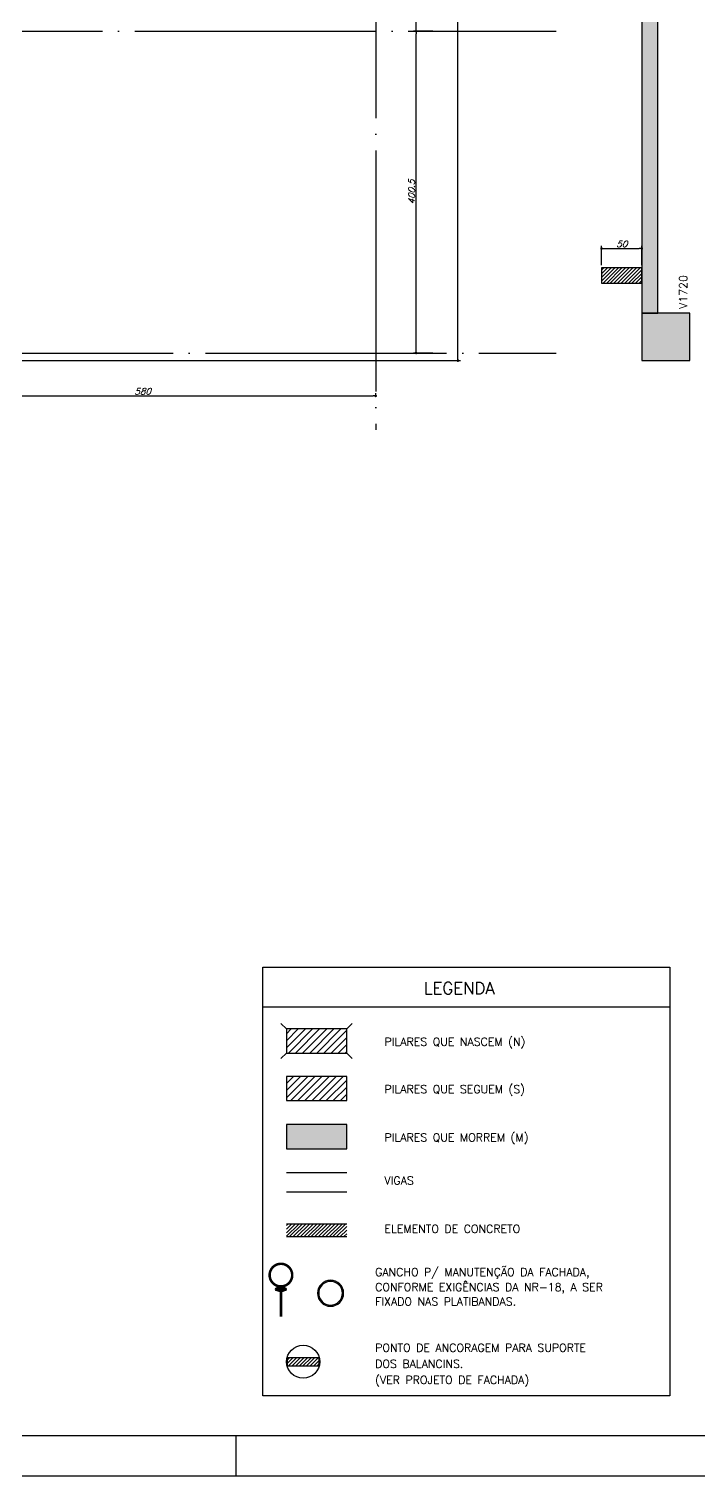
# Model space of a CAD drawing. Header units: millimetres. Extents: x -2368 to 4502, y -2283 to 2217.
# Drawn here: x 2394 to 3226, y -2283 to -482 of the extents above; entities that cross this region are included whole.
import ezdxf
from ezdxf.enums import TextEntityAlignment as Align

# ---------------------------------------------------------------- set-up
doc = ezdxf.new("R2010")
doc.units = ezdxf.units.MM
doc.header["$LTSCALE"] = 50
doc.linetypes.add('DASHED', pattern=[0.75, 0.5, -0.25])
doc.linetypes.add('EIXO', pattern=[6.8, 6, -0.4, 0, -0.4])
for name, color, linetype in [('6', 4, 'Continuous'), ('F-ARM', 6, 'Continuous'), ('F-AUX-RED', 1, 'Continuous'), ('F-CORTE', 4, 'Continuous'), ('F-COTAS', 106, 'Continuous'), ('F-DET_LINHA', 1, 'Continuous'), ('F-DET_TEXTO', 3, 'Continuous'), ('F-EIXO', 12, 'EIXO'), ('F-GANCHOS', 4, 'Continuous'), ('F-MARGEM', 1, 'Continuous'), ('F-PILARES', 170, 'Continuous'), ('F-PILARES-HACH', 174, 'Continuous'), ('F-SOLIDO', 71, 'Continuous'), ('F-SOLIDO-CORTE', 71, 'Continuous'), ('F-TEXTO', 6, 'Continuous'), ('F-TEXTO-YELLOW', 2, 'Continuous'), ('F-VIGAS', 3, 'Continuous')]:
    doc.layers.add(name, color=color, linetype=linetype)
doc.styles.add('8718-AE-BARR-FORM-R09$0$ROMANS', font='romans.shx', dxfattribs={"oblique": 20})
doc.styles.add('CP-TEXT-INCL', font='romans.shx', dxfattribs={"oblique": 20})
doc.styles.add('MCP', font='romans.shx')
doc.styles.add('ROMANS', font='romans.shx')
doc.styles.get("Standard").update_dxf_attribs({"font": 'romans.shx'})
doc.dimstyles.new('CP-COTAS-50', dxfattribs={"dimscale": 0.64, "dimtxt": 12.5, "dimasz": 5, "dimexe": 5, "dimexo": 5, "dimgap": 2.5, "dimtad": 1, "dimdec": 1, "dimdsep": 46, "dimtxsty": 'CP-TEXT-INCL', "dimblk1": 'DOT', "dimblk2": 'DOT', "dimsah": 1, "dimcen": 9, "dimclrd": 256, "dimclre": 256, "dimclrt": 256, "dimadec": 0, "dimazin": 0, "dimtfac": 1, "dimtdec": 1, "dimtmove": 2, "dimatfit": 3, "dimldrblk": 'DOT', "dimfxl": 5, "dimtolj": 1, "dimarcsym": 0})
pattern_1 = [(45, (-1396.5525, -381.035), (-4.419417, 4.419417), [])]

# ---------------------------------------------------------------- blocks, each defined once
blk = doc.blocks.new('*U18')
at = {"layer": 'F-EIXO'}
blk.add_line((0, 0), (0, -2728.6), dxfattribs=at)
at = {"layer": 'F-TEXTO', "style": 'ROMANS'}
blk.add_attdef('EIXO', text='', height=17.5, rotation=360, dxfattribs=at).set_placement((0, 28.2), align=Align.MIDDLE_CENTER)
blk = doc.blocks.new('*U14')
at = {"layer": 'F-EIXO'}
blk.add_line((0, 0), (4945.5, 0), dxfattribs=at)
at = {"layer": 'F-TEXTO', "style": 'ROMANS'}
blk.add_attdef('EIXO', text='', height=17.5, dxfattribs=at).set_placement((-28.2, 0), align=Align.MIDDLE_CENTER)
blk = doc.blocks.new('*U17')
at = {"layer": 'F-EIXO'}
blk.add_line((0, 0), (4857.5, 0), dxfattribs=at)
at = {"layer": 'F-TEXTO', "style": 'ROMANS'}
blk.add_attdef('EIXO', text='', height=17.5, dxfattribs=at).set_placement((-28.2, 0), align=Align.MIDDLE_CENTER)
blk = doc.blocks.new('A0-1L_900')
at = {"layer": 'F-MARGEM', "color": 2}
blk.add_line((100.4, 1), (100.4, 0), dxfattribs=at)
blk.add_lwpolyline([(0, 0), (0, 90), (137.4, 90), (137.4, 0)], close=True, dxfattribs=at)
at = {"layer": 'F-MARGEM', "color": 7}
blk.add_lwpolyline([(2.5, 89), (136.4, 89), (136.4, 1), (2.5, 1)], close=True, dxfattribs=at)
blk = doc.blocks.new('_DOT')
at = {"color": 0, "linetype": 'ByBlock'}
blk.add_line((-0.5, 0), (-1, 0), dxfattribs=at)
at = {"color": 0, "linetype": 'ByBlock', "const_width": 0.5}
blk.add_lwpolyline([(-0.25, 0, 1), (0.25, 0, 1)], format="xyb", close=True, dxfattribs=at)
blk = doc.blocks.new('*D185')
at = {"layer": 'DEFPOINTS', "color": 0, "transparency": 16777216}
for p in [(3156.5, -754.9), (3106.5, -779), (3156.5, -779)]:
    blk.add_point(p, dxfattribs=at)
at = {"layer": 'F-COTAS', "lineweight": -2, "transparency": 16777216}
for p, q in [((3106.5, -775.8), (3106.5, -751.7)), ((3109.7, -754.9), (3153.3, -754.9)), ((3156.5, -775.8), (3156.5, -751.7))]:
    blk.add_line(p, q, dxfattribs=at)
at = {"layer": 'F-COTAS', "lineweight": -2, "transparency": 16777216, "xscale": 3.2, "yscale": 3.2, "zscale": 3.2, "rotation": 180}
blk.add_blockref('_DOT', (3106.5, -754.9), dxfattribs=at)
at = {"layer": 'F-COTAS', "lineweight": -2, "transparency": 16777216, "xscale": 3.2, "yscale": 3.2, "zscale": 3.2}
blk.add_blockref('_DOT', (3156.5, -754.9), dxfattribs=at)
at = {"layer": 'F-COTAS', "transparency": 16777216, "insert": (3131.5, -749.3), "char_height": 8, "attachment_point": 5, "style": 'CP-TEXT-INCL'}
blk.add_mtext('\\A1;50', dxfattribs=at)
blk = doc.blocks.new('*D212')
at = {"layer": 'DEFPOINTS', "color": 0, "transparency": 16777216}
for p in [(2796, 1664.5), (2927.8, 1664.5), (2255, -894.5)]:
    blk.add_point(p, dxfattribs=at)
at = {"layer": 'F-COTAS', "lineweight": -2, "transparency": 16777216}
for p, q in [((2799.2, 1664.5), (2931, 1664.5)), ((2927.8, -891.3), (2927.8, 1661.3)), ((2258.2, -894.5), (2931, -894.5))]:
    blk.add_line(p, q, dxfattribs=at)
at = {"layer": 'F-COTAS', "lineweight": -2, "transparency": 16777216, "xscale": 3.2, "yscale": 3.2, "zscale": 3.2}
for p, rotation in [((2927.8, 1664.5), 90), ((2927.8, -894.5), 270)]:
    blk.add_blockref('_DOT', p, dxfattribs=dict(at, rotation=rotation))
at = {"layer": 'F-COTAS', "transparency": 16777216, "insert": (2922.2, 385), "char_height": 8, "attachment_point": 5, "rotation": 90, "style": 'CP-TEXT-INCL'}
blk.add_mtext('\\A1;2559', dxfattribs=at)
blk = doc.blocks.new('*D213')
at = {"layer": 'DEFPOINTS', "color": 0, "transparency": 16777216}
for p in [(2875.8, -484.5), (2899.8, -484.5), (2899.8, -885)]:
    blk.add_point(p, dxfattribs=at)
at = {"layer": 'F-COTAS', "lineweight": -2, "transparency": 16777216}
for p, q in [((2896.6, -484.5), (2872.6, -484.5)), ((2875.8, -881.8), (2875.8, -487.7)), ((2896.6, -885), (2872.6, -885))]:
    blk.add_line(p, q, dxfattribs=at)
at = {"layer": 'F-COTAS', "lineweight": -2, "transparency": 16777216, "xscale": 3.2, "yscale": 3.2, "zscale": 3.2}
for p, rotation in [((2875.8, -484.5), 90), ((2875.8, -885), 270)]:
    blk.add_blockref('_DOT', p, dxfattribs=dict(at, rotation=rotation))
at = {"layer": 'F-COTAS', "transparency": 16777216, "insert": (2870.2, -684.8), "char_height": 8, "attachment_point": 5, "rotation": 90, "style": 'CP-TEXT-INCL'}
blk.add_mtext('\\A1;400.5', dxfattribs=at)
blk = doc.blocks.new('*D214')
at = {"layer": 'DEFPOINTS', "color": 0, "transparency": 16777216}
for p in [(2875.8, -117), (2875.8, -117), (2899.8, -484.5)]:
    blk.add_point(p, dxfattribs=at)
at = {"layer": 'F-COTAS', "lineweight": -2, "transparency": 16777216}
for p, q in [((2875.8, -481.3), (2875.8, -120.2)), ((2896.6, -484.5), (2872.6, -484.5))]:
    blk.add_line(p, q, dxfattribs=at)
at = {"layer": 'F-COTAS', "lineweight": -2, "transparency": 16777216, "xscale": 3.2, "yscale": 3.2, "zscale": 3.2}
for p, rotation in [((2875.8, -117), 90), ((2875.8, -484.5), 270)]:
    blk.add_blockref('_DOT', p, dxfattribs=dict(at, rotation=rotation))
at = {"layer": 'F-COTAS', "transparency": 16777216, "insert": (2870.2, -300.8), "char_height": 8, "attachment_point": 5, "rotation": 90, "style": 'CP-TEXT-INCL'}
blk.add_mtext('\\A1;367.5', dxfattribs=at)
blk = doc.blocks.new('*D240')
at = {"layer": 'DEFPOINTS', "color": 0, "transparency": 16777216}
for p in [(2245.5, -951.5), (2825.5, -938.4), (2825.5, -941.7)]:
    blk.add_point(p, dxfattribs=at)
at = {"layer": 'F-COTAS', "lineweight": -2, "transparency": 16777216}
for p, q in [((2245.5, -948.3), (2245.5, -935.2)), ((2825.5, -938.5), (2825.5, -935.2)), ((2248.7, -938.4), (2822.3, -938.4))]:
    blk.add_line(p, q, dxfattribs=at)
at = {"layer": 'F-COTAS', "lineweight": -2, "transparency": 16777216, "xscale": 3.2, "yscale": 3.2, "zscale": 3.2, "rotation": 180}
blk.add_blockref('_DOT', (2245.5, -938.4), dxfattribs=at)
at = {"layer": 'F-COTAS', "lineweight": -2, "transparency": 16777216, "xscale": 3.2, "yscale": 3.2, "zscale": 3.2}
blk.add_blockref('_DOT', (2825.5, -938.4), dxfattribs=at)
at = {"layer": 'F-COTAS', "transparency": 16777216, "insert": (2535.5, -932.8), "char_height": 8, "attachment_point": 5, "style": 'CP-TEXT-INCL'}
blk.add_mtext('\\A1;580', dxfattribs=at)
blk = doc.blocks.new('A$C09335799')
at = {"layer": 'F-GANCHOS'}
h = blk.add_hatch(color=256, dxfattribs=at)
h.paths.add_polyline_path([(-5.5, 0, 1), (5.5, 0, 1)])
h.paths.add_polyline_path([(5, 0, -1), (-5, 0, -1)], flags=16)
for radius in [5.5, 5]:
    blk.add_circle((0, 0), radius, dxfattribs=at)
blk = doc.blocks.new('A$C5BD45F6F')
at = {"layer": 'F-GANCHOS'}
h = blk.add_hatch(color=256, dxfattribs=at)
edge = h.paths.add_edge_path()
edge.add_ellipse((0.1, 0.98), major_axis=(-2.84, 0), ratio=0.343552, start_angle=169.98547, end_angle=230.07184, ccw=False)
edge.add_spline(control_points=[(2.63, 0.53), (2.46, 0.7), (2.28, 0.78), (1.98, 0.92), (1.88, 0.95), (1.79, 0.98)], knot_values=[3.709013, 3.709013, 3.709013, 3.709013, 3.826962, 3.826962, 3.975536, 3.975536, 3.975536, 3.975536], degree=3, periodic=0)
edge.add_spline(control_points=[(1.79, 0.98), (1.76, 0.99), (1.73, 1), (1.59, 1.04), (1.46, 1.07), (1.18, 1.12), (1.03, 1.15), (0.6, 1.19), (0.3, 1.21), (-0.28, 1.2), (-0.57, 1.18), (-1.1, 1.11), (-1.34, 1.06), (-1.56, 0.99), (-1.57, 0.99), (-1.59, 0.98)], knot_values=[3.975536, 3.975536, 3.975536, 3.975536, 4.020815, 4.020815, 4.214669, 4.214669, 4.408523, 4.408523, 4.746248, 4.746248, 5.083972, 5.083972, 5.421697, 5.421697, 5.450325, 5.450325, 5.450325, 5.450325], degree=3, periodic=0)
edge.add_spline(control_points=[(-1.59, 0.98), (-1.69, 0.95), (-1.79, 0.91), (-1.91, 0.86), (-2.08, 0.79), (-2.29, 0.63), (-2.36, 0.56), (-2.4, 0.51)], knot_values=[5.450325, 5.450325, 5.450325, 5.450325, 5.63804, 5.63804, 5.767465, 5.767465, 5.83324, 5.83324, 5.83324, 5.83324], degree=3, periodic=0)
edge.add_ellipse((0.1, 0.98), major_axis=(-2.84, 0), ratio=0.343552, start_angle=309.92816, end_angle=370.44329, ccw=False)
edge.add_arc((0.1, 8.12), 6.25, 262.77947, 270)
edge.add_arc((0.1, 8.12), 6.25, 270, 277.22053)
edge = h.paths.add_edge_path()
edge.add_spline(control_points=[(-1.59, 0.98), (-1.52, 0.96), (-1.44, 0.94), (-1.14, 0.87), (-0.88, 0.83), (-0.34, 0.78), (-0.06, 0.77), (0.56, 0.78), (0.89, 0.81), (1.41, 0.89), (1.61, 0.93), (1.79, 0.98)], knot_values=[0.872578, 0.872578, 0.872578, 0.872578, 0.983497, 0.983497, 1.300773, 1.300773, 1.618048, 1.618048, 1.991026, 1.991026, 2.268927, 2.268927, 2.268927, 2.268927], degree=3, periodic=0)
edge.add_spline(control_points=[(1.79, 0.98), (1.88, 0.95), (1.98, 0.92), (2.28, 0.78), (2.46, 0.7), (2.63, 0.53)], knot_values=[3.709013, 3.709013, 3.709013, 3.709013, 3.857587, 3.857587, 3.975536, 3.975536, 3.975536, 3.975536], degree=3, periodic=0)
edge.add_ellipse((0.1, 0.98), major_axis=(-2.84, 0), ratio=0.343552, start_angle=10.44329, end_angle=169.98547, ccw=False)
edge.add_spline(control_points=[(-2.4, 0.51), (-2.36, 0.56), (-2.29, 0.63), (-2.08, 0.79), (-1.91, 0.86), (-1.79, 0.91), (-1.69, 0.95), (-1.59, 0.98)], knot_values=[5.450325, 5.450325, 5.450325, 5.450325, 5.5161, 5.5161, 5.645525, 5.645525, 5.83324, 5.83324, 5.83324, 5.83324], degree=3, periodic=0)
blk.add_line((0.73, 1.87), (-0.52, 1.87), dxfattribs=at)
at = {"layer": 'F-GANCHOS', "const_width": 1.25}
blk.add_lwpolyline([(0.1, 2.41, -1), (0.1, 13.66, -1)], format="xyb", close=True, dxfattribs=at)
blk.add_lwpolyline([(0.1, -12.64), (0.1, 1.95)], dxfattribs=at)
at = {"layer": 'F-GANCHOS'}
blk.add_ellipse((0.1, 0.98), major_axis=(-2.84, 0), ratio=0.343552, dxfattribs=at)
for points, knots in [([(2.63, 0.53), (2.46, 0.7), (2.28, 0.78), (1.93, 0.94), (1.82, 0.97), (1.59, 1.04), (1.46, 1.07), (1.18, 1.12), (1.03, 1.15), (0.6, 1.19), (0.3, 1.21), (-0.28, 1.2), (-0.57, 1.18), (-1.1, 1.11), (-1.34, 1.06), (-1.67, 0.96), (-1.78, 0.92), (-1.91, 0.86), (-2.08, 0.79), (-2.29, 0.63), (-2.36, 0.56), (-2.4, 0.51)], [3.709013, 3.709013, 3.709013, 3.709013, 3.826962, 3.826962, 4.020815, 4.020815, 4.214669, 4.214669, 4.408523, 4.408523, 4.746248, 4.746248, 5.083972, 5.083972, 5.421697, 5.421697, 5.63804, 5.63804, 5.767465, 5.767465, 5.83324, 5.83324, 5.83324, 5.83324]), ([(-1.59, 0.98), (-1.52, 0.96), (-1.44, 0.94), (-1.14, 0.87), (-0.88, 0.83), (-0.34, 0.78), (-0.06, 0.77), (0.56, 0.78), (0.89, 0.81), (1.41, 0.89), (1.61, 0.93), (1.79, 0.98)], [0.872578, 0.872578, 0.872578, 0.872578, 0.983497, 0.983497, 1.300773, 1.300773, 1.618048, 1.618048, 1.991026, 1.991026, 2.268927, 2.268927, 2.268927, 2.268927])]:
    blk.add_open_spline(points, degree=3, knots=knots, dxfattribs=at)
blk = doc.blocks.new('PONTO ANCORAGEM_EST')
at = {"layer": 'F-ARM'}
h = blk.add_hatch(dxfattribs=at)
h.set_pattern_fill('ANSI31', color=2, scale=0.5)
h.paths.add_polyline_path([(-1159.55, 5937.09), (-1179.55, 5937.09), (-1179.55, 5932.09), (-1159.55, 5932.09)])
at = {"layer": 'F-ARM', "color": 3, "elevation": 0}
blk.add_lwpolyline([(-1179.55, 5932.09), (-1159.55, 5932.09), (-1159.55, 5937.09), (-1179.55, 5937.09)], close=True, dxfattribs=at)
at = {"layer": 'F-ARM', "color": 3}
blk.add_circle((-1169.55, 5934.59, 0), 10.31, dxfattribs=at)

msp = doc.modelspace()

# ---------------------------------------------------------------- hatches: boundary and pattern name
at = {"layer": 'F-AUX-RED'}
h = msp.add_hatch(dxfattribs=at)
h.set_pattern_fill('ANSI31', color=256)
h.paths.add_polyline_path([(3156.5, -779), (3146.209, -779), (3128.719, -779), (3106.5, -779), (3106.5, -787.443), (3106.5, -791.548), (3106.5, -798), (3117.952, -798), (3135.952, -798), (3156.5, -798), (3156.5, -794.09), (3156.5, -787.443)])
h = msp.add_hatch(dxfattribs=at)
h.set_pattern_fill('ANSI31', color=256)
h.set_pattern_definition([(45, (-940.611, -2869.177), (-2.245064, 2.245064), [])])
h.paths.add_polyline_path([(2789.461, -1969.248), (2714.461, -1969.248), (2714.461, -1984.989), (2789.461, -1984.989)])
at = {"layer": 'F-PILARES-HACH'}
h = msp.add_hatch(dxfattribs=at)
h.set_pattern_fill('ANSI31', color=256, scale=50, style=0)
h.set_pattern_definition(pattern_1)
h.paths.add_polyline_path([(2714.461, -1726.459), (2714.461, -1756.459), (2789.461, -1756.459), (2789.461, -1726.459)])
h = msp.add_hatch(dxfattribs=at)
h.set_pattern_fill('ANSI31', color=256, scale=50, style=0)
h.set_pattern_definition(pattern_1)
h.paths.add_polyline_path([(2714.461, -1785.484), (2714.461, -1815.484), (2789.461, -1815.484), (2789.461, -1785.484)])
at = {"layer": 'F-SOLIDO'}
msp.add_hatch(color=251, dxfattribs=at).paths.add_polyline_path([(2714.461, -1845.54), (2714.461, -1875.54), (2789.461, -1875.54), (2789.461, -1845.54)])
at = {"layer": 'F-SOLIDO-CORTE', "linetype": 'Continuous'}
for points in [[(3156.5, -540.841), (3156.5, -560.235), (3156.5, -667.675), (3156.5, -835.5), (3160.616, -835.5), (3167.045, -835.5), (3176.5, -835.5), (3176.5, -744.231), (3176.5, -560.235), (3176.5, -540.841), (3176.5, -283.899), (3176.5, -129.5), (3173.914, -129.5), (3168.152, -129.5), (3156.5, -129.5), (3156.5, -283.899)], [(3156.5, -875.533), (3156.5, -894.5), (3168.848, -894.5), (3188.136, -894.5), (3216.5, -894.5), (3216.5, -882.358), (3216.5, -863.391), (3216.5, -835.5), (3204.151, -835.5), (3184.863, -835.5), (3156.5, -835.5), (3156.5, -863.391)]]:
    msp.add_hatch(color=256, dxfattribs=at).paths.add_polyline_path(points, flags=16)

# ---------------------------------------------------------------- linework, layer by layer
at = {"layer": '6', "color": 4}
for p, q in [((2714.461, -1726.459), (2707.591, -1719.588)), ((2789.461, -1726.459), (2796.332, -1719.588)), ((2714.461, -1756.459), (2707.591, -1763.329)), ((2789.461, -1756.459), (2796.332, -1763.329))]:
    msp.add_line(p, q, dxfattribs=at)
at = {"layer": 'F-AUX-RED', "color": 2}
for points in [[(2789.461, -1969.248), (2714.461, -1969.248)], [(2714.461, -1984.989), (2789.461, -1984.989)]]:
    msp.add_lwpolyline(points, dxfattribs=at)
at = {"layer": 'F-CORTE', "linetype": 'Continuous'}
for points in [[(3156.5, -129.5), (3156.5, -540.841), (3156.5, -779), (3146.209, -779), (3128.719, -779), (3106.5, -779), (3106.5, -787.443), (3106.5, -791.548), (3106.5, -798), (3117.952, -798), (3135.952, -798), (3156.5, -798)], [(3156.5, -798), (3156.5, -835.5), (3156.5, -875.533), (3156.5, -894.5), (3168.848, -894.5), (3188.136, -894.5), (3216.5, -894.5), (3216.5, -882.358), (3216.5, -863.391), (3216.5, -835.5), (3204.151, -835.5), (3184.863, -835.5), (3176.5, -835.5), (3176.5, -744.231), (3176.5, -560.235), (3176.5, -540.841), (3176.5, -283.899)]]:
    msp.add_lwpolyline(points, dxfattribs=at)
at = {"layer": 'F-DET_LINHA', "color": 1}
msp.add_line((3190.416, -1699.505), (2684.237, -1699.505), dxfattribs=at)
msp.add_lwpolyline([(2685.241, -1649.505), (3191.419, -1649.505), (3191.419, -2182.993), (2685.241, -2182.993)], close=True, dxfattribs=at)
at = {"layer": 'F-PILARES'}
for points in [[(2714.461, -1756.459), (2789.461, -1756.459), (2789.461, -1726.459), (2714.461, -1726.459)], [(2714.461, -1815.484), (2789.461, -1815.484), (2789.461, -1785.484), (2714.461, -1785.484)], [(2714.461, -1875.54), (2789.461, -1875.54), (2789.461, -1845.54), (2714.461, -1845.54)]]:
    msp.add_lwpolyline(points, close=True, dxfattribs=at)
at = {"layer": 'F-SOLIDO-CORTE', "linetype": 'Continuous'}
for points in [[(3156.5, -540.841), (3156.5, -560.235), (3156.5, -667.675), (3156.5, -835.5), (3160.616, -835.5), (3167.045, -835.5), (3176.5, -835.5), (3176.5, -744.231), (3176.5, -560.235), (3176.5, -540.841), (3176.5, -283.899), (3176.5, -129.5), (3173.914, -129.5), (3168.152, -129.5), (3156.5, -129.5), (3156.5, -283.899), (3156.5, -540.841)], [(3156.5, -787.443), (3156.5, -779), (3146.209, -779), (3128.719, -779), (3106.5, -779), (3106.5, -787.443), (3106.5, -791.548), (3106.5, -798), (3117.952, -798), (3135.952, -798), (3156.5, -798), (3156.5, -794.09), (3156.5, -787.443)], [(3156.5, -875.533), (3156.5, -894.5), (3168.848, -894.5), (3188.136, -894.5), (3216.5, -894.5), (3216.5, -882.358), (3216.5, -863.391), (3216.5, -835.5), (3204.151, -835.5), (3184.863, -835.5), (3156.5, -835.5), (3156.5, -863.391), (3156.5, -875.533)]]:
    msp.add_lwpolyline(points, dxfattribs=at)
at = {"layer": 'F-VIGAS'}
for points in [[(2789.461, -1905.596), (2714.461, -1905.596)], [(2714.461, -1929.274), (2789.461, -1929.274)]]:
    msp.add_lwpolyline(points, dxfattribs=at)

# ---------------------------------------------------------------- block references
at = {"layer": 'F-ARM', "xscale": 2, "yscale": 2, "zscale": 2}
msp.add_blockref('PONTO ANCORAGEM_EST', (5074.39, -14009.864, 0), dxfattribs=at)
at = {"layer": 'F-EIXO', "linetype": 'Continuous'}
for name, p in [('*U18', (2825.5, 1747.82)), ('*U14', (-1895.471, -484.5)), ('*U17', (-1807.517, -885))]:
    msp.add_blockref(name, p, dxfattribs=at)
at = {"layer": 'F-GANCHOS', "linetype": 'DASHED', "xscale": -2.5, "yscale": 2.5, "zscale": 2.5}
msp.add_blockref('A$C5BD45F6F', (2707.876, -2052.936), dxfattribs=at)
at = {"layer": 'F-GANCHOS', "extrusion": (-2.20718e-16, 2.46519e-32, -1), "xscale": 2.952755905511811, "yscale": 2.952755905511811, "zscale": 2.952755905511811, "rotation": 90}
msp.add_blockref('A$C09335799', (-2769.395, -2055.459), dxfattribs=at)
at = {"layer": 'F-MARGEM', "linetype": 'Continuous', "xscale": 50, "yscale": 50, "zscale": 50}
msp.add_blockref('A0-1L_900', (-2368.283, -2282.993), dxfattribs=at)

# ---------------------------------------------------------------- texts
at = {"layer": 'F-DET_TEXTO', "color": 4, "style": '8718-AE-BARR-FORM-R09$0$ROMANS'}
msp.add_text('LEGENDA', height=15, dxfattribs=at).set_placement((2885.342, -1683.19))
at = {"layer": 'F-TEXTO', "color": 3, "style": 'MCP'}
for s, p in [('PILARES QUE NASCEM (N)', (2836.435, -1747.344)), ('PILARES QUE SEGUEM (S)', (2836.435, -1806.369)), ('PILARES QUE MORREM (M)', (2836.435, -1866.425)), ('VIGAS', (2836.435, -1920.159)), ('ELEMENTO DE CONCRETO', (2836.435, -1980.215))]:
    msp.add_text(s, height=10, dxfattribs=at).set_placement(p)
at = {"layer": 'F-TEXTO', "color": 3}
for s, p in [('GANCHO P/ MANUTENÇÃO DA FACHADA,', (2824.844, -2029.089)), ('CONFORME EXIGÊNCIAS DA NR-18, A SER', (2824.844, -2047.786)), ('FIXADO NAS PLATIBANDAS.', (2824.844, -2065.858)), ('PONTO DE ANCORAGEM PARA SUPORTE', (2824.844, -2123.289)), ('DOS BALANCINS.', (2824.844, -2143.289)), ('(VER PROJETO DE FACHADA)', (2824.844, -2163.289))]:
    msp.add_text(s, height=10, dxfattribs=at).set_placement(p, align=Align.MIDDLE_LEFT)
at = {"layer": 'F-TEXTO-YELLOW', "linetype": 'Continuous', "style": 'MCP'}
msp.add_text('V1720', height=10, rotation=90, dxfattribs=at).set_placement((3213.118, -830.056))

# ---------------------------------------------------------------- dimensions: what is measured, and where the dimension line sits
at = {"layer": 'F-COTAS'}
for base, p1, p2, picture, middle in [((2927.774, 1664.5), (2255, -894.5), (2796, 1664.5), '*D212', (2922.174, 385)), ((2875.824, -117), (2899.774, -484.5), (2875.824, -117), '*D214', (2870.224, -300.75)), ((2875.824, -484.5), (2899.774, -885), (2899.774, -484.5), '*D213', (2870.224, -684.75))]:
    dim = msp.add_linear_dim(base=base, p1=p1, p2=p2, angle=90, dimstyle='CP-COTAS-50', dxfattribs=at)
    dim.commit()
    dim.dimension.update_dxf_attribs({"geometry": picture, "text_midpoint": middle})
for base, p1, p2, picture, middle in [((3156.5, -754.937), (3106.5, -779), (3156.5, -779), '*D185', (3131.5, -749.337)), ((2825.5, -938.39), (2245.5, -951.45), (2825.5, -941.717), '*D240', (2535.5, -932.79))]:
    dim = msp.add_linear_dim(base=base, p1=p1, p2=p2, dimstyle='CP-COTAS-50', dxfattribs=at)
    dim.commit()
    dim.dimension.update_dxf_attribs({"geometry": picture, "text_midpoint": middle})

doc.saveas('drawing.dxf')
